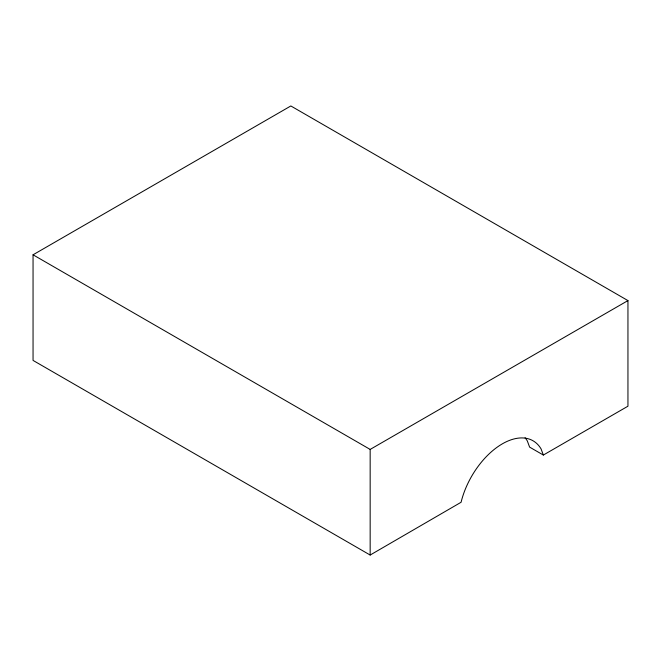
<?xml version="1.0" encoding="UTF-8"?>
<svg xmlns="http://www.w3.org/2000/svg" width="661" height="661" viewBox="0 0 661 661"><rect width="100%" height="100%" fill="white"/><g stroke="black" fill="none" stroke-linecap="round" stroke-linejoin="round"><path stroke-width="0.99" d="M543.35 455.049L541.07 448.918A61.407 35.454 -60 0 0 498.997 445.927A61.407 35.454 -60 0 0 461.081 502.269L370.16 555.042L33.05 360.41L33.05 254.799L290.84 105.958L627.95 300.59L627.95 406.201L543.35 455.049L529.61 447.117L527.338 440.986A61.407 35.454 -60 0 0 525.074 437.747M33.05 254.799L370.16 449.422L627.95 300.59M370.16 449.422L370.16 555.042"/></g></svg>
